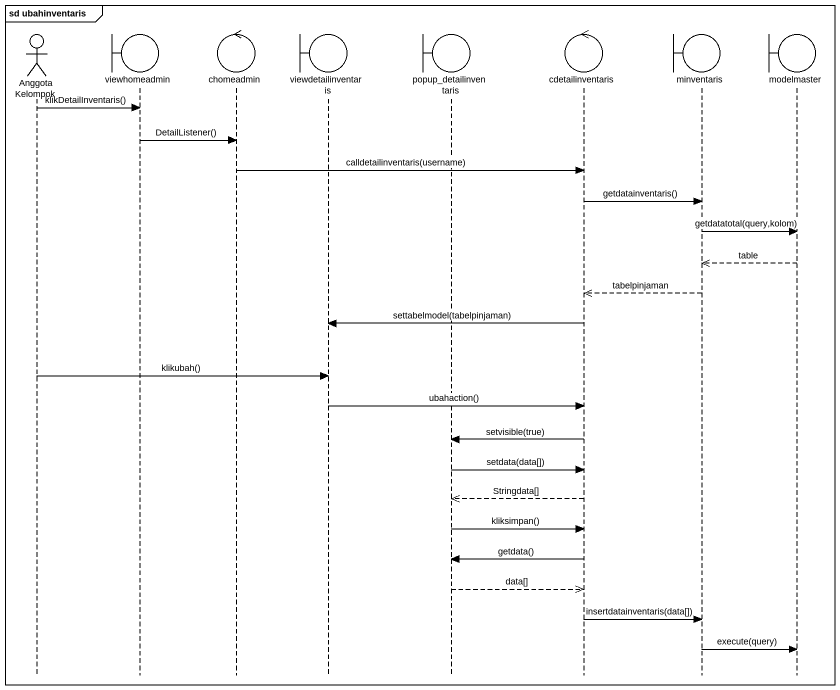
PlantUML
@startuml
mainframe sd ubahinventaris
hide footbox
actor "Anggota Kelompok" as Anggota_Kelompok
boundary viewhomeadmin
control chomeadmin
boundary viewdetailinventaris
boundary popup_detailinventaris
control cdetailinventaris
boundary minventaris
boundary modelmaster

Anggota_Kelompok -> viewhomeadmin : klikDetailInventaris()
viewhomeadmin -> chomeadmin : DetailListener()
chomeadmin -> cdetailinventaris : calldetailinventaris(username)
cdetailinventaris -> minventaris : getdatainventaris()
minventaris -> modelmaster : getdatatotal(query,kolom)
modelmaster -->> minventaris : table
minventaris -->> cdetailinventaris : tabelpinjaman
cdetailinventaris -> viewdetailinventaris : settabelmodel(tabelpinjaman)
Anggota_Kelompok -> viewdetailinventaris : klikubah()
viewdetailinventaris -> cdetailinventaris : ubahaction()
cdetailinventaris -> popup_detailinventaris : setvisible(true)
popup_detailinventaris -> cdetailinventaris : setdata(data[])
cdetailinventaris -->> popup_detailinventaris : Stringdata[]
popup_detailinventaris -> cdetailinventaris : kliksimpan()
cdetailinventaris -> popup_detailinventaris : getdata()
popup_detailinventaris -->> cdetailinventaris : data[]
cdetailinventaris -> minventaris : insertdatainventaris(data[])
minventaris -> modelmaster : execute(query)
@enduml
